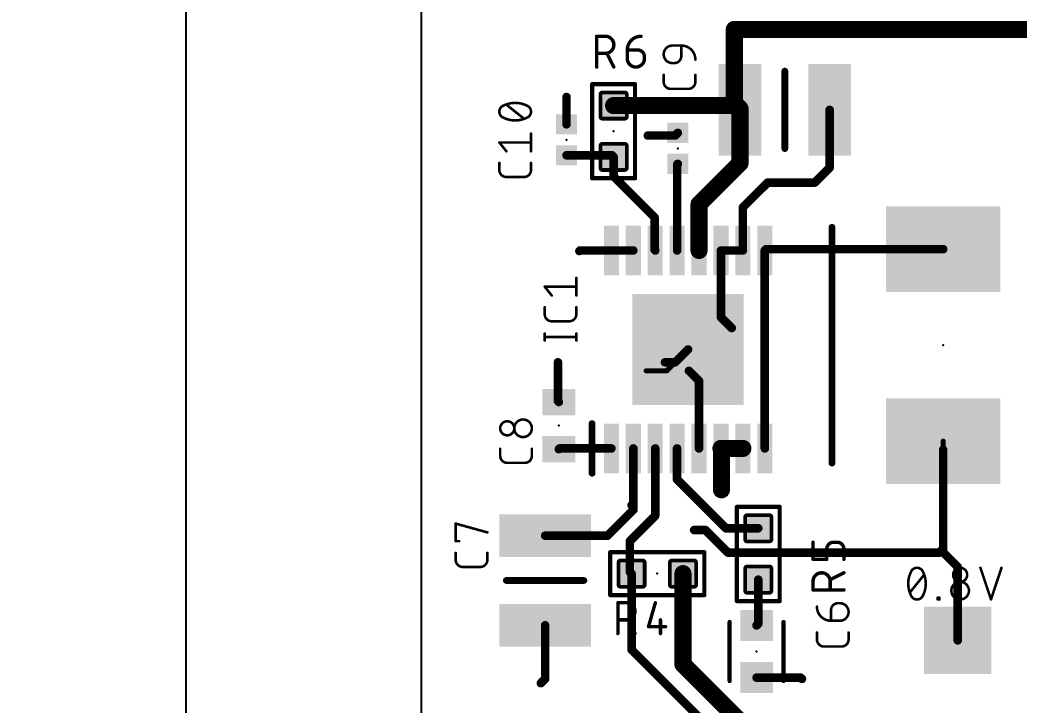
# Model space of a CAD drawing. Extents: x -12 to 108, y -5 to 75.
# Drawn here: x -11.9 to 17.77, y 40.12 to 60.45 of the extents above; entities that cross this region are included whole.
import ezdxf

# ---------------------------------------------------------------- set-up
doc = ezdxf.new("R2010")
doc.units = 0
doc.header["$MEASUREMENT"] = 0
doc.layers.get('0').update_dxf_attribs({"linetype": 'CONTINUOUS'})
doc.layers.get('Defpoints').update_dxf_attribs({"linetype": 'CONTINUOUS'})
for name, color, linetype in [('1', 12, 'CONTINUOUS'), ('20', 31, 'CONTINUOUS'), ('21', 41, 'CONTINUOUS'), ('23', 53, 'CONTINUOUS'), ('25', 253, 'CONTINUOUS')]:
    doc.layers.add(name, color=color, linetype=linetype)
doc.dimstyles.new('Annotative', dxfattribs={"dimtxt": 0.18, "dimasz": 0.18, "dimexe": 0.18, "dimexo": 0.0625, "dimgap": 0.09, "dimtad": 0, "dimtih": 1, "dimtoh": 1, "dimdec": 4, "dimzin": 0, "dimdsep": 46, "dimtxsty": 'Standard', "dimcen": 0.09, "dimadec": 0, "dimazin": 0, "dimtfac": 1, "dimtdec": 4, "dimtofl": 0, "dimtmove": 0, "dimatfit": 3, "dimfxl": 1, "dimtolj": 1, "dimtzin": 0, "dimarcsym": 0})

# ---------------------------------------------------------------- blocks, each defined once
blk = doc.blocks.new('RECT')
blk.add_solid([(-0.5, -0.5), (0.5, -0.5), (-0.5, 0.5), (0.5, 0.5)])
blk = doc.blocks.new('RECT142240X142240R25')
at = {"const_width": 0.1111}
blk.add_lwpolyline([(0.3889, -0.3334), (0.3889, 0.3334, 0.4142), (0.3334, 0.3889), (-0.3334, 0.3889, 0.4142), (-0.3889, 0.3334), (-0.3889, -0.3334, 0.4142), (-0.3334, -0.3889), (0.3334, -0.3889, 0.4142)], format="xyb", close=True, dxfattribs=at)
blk.add_solid([(-0.3588, -0.3588), (0.3588, -0.3588), (-0.3588, 0.3588), (0.3588, 0.3588)])
blk = doc.blocks.new('*D369')
at = {"layer": '21', "color": 0, "linetype": 'Continuous', "lineweight": -2, "transparency": 16777216}
for p, q in [((-0.063, 66.091), (-7.156, 66.091)), ((-6.976, 64.091), (-6.976, 34.136)), ((-6.976, 2), (-6.976, 31.956)), ((-0.063, 0), (-7.156, 0))]:
    blk.add_line(p, q, dxfattribs=at)
at = {"layer": '21', "color": 0, "linetype": 'Continuous', "transparency": 16777216}
for points in [[(-7.31, 64.091), (-6.643, 64.091), (-6.976, 66.091)], [(-7.31, 2), (-6.643, 2), (-6.976, 0)]]:
    blk.add_solid(points, dxfattribs=at)
at = {"layer": 'Defpoints', "color": 0, "linetype": 'Continuous', "transparency": 16777216}
for p in [(0, 66.091), (0, 0), (-6.976, 0)]:
    blk.add_point(p, dxfattribs=at)
at = {"layer": '21', "color": 0, "linetype": 'Continuous', "transparency": 16777216, "insert": (-6.976, 33.045), "char_height": 2, "attachment_point": 5}
blk.add_mtext('\\A1;66.0910', dxfattribs=at)

msp = doc.modelspace()

# ---------------------------------------------------------------- linework, layer by layer
at = {"layer": '1'}
for points, const_width in [([(9.2964, 60.1726), (24.9936, 60.1726)], 0.508), ([(9.2964, 60.1726), (9.2964, 57.9536)], 0.508), ([(4.318, 57.356), (4.318, 58.166)], 0.254), ([(5.715, 57.912), (9.3726, 57.912)], 0.508), ([(9.2964, 57.9536), (9.465, 57.785)], 0.508), ([(9.3726, 57.912), (9.465, 57.8196)], 0.508), ([(9.465, 57.8196), (9.465, 57.785)], 0.508), ([(9.465, 56.201), (9.465, 57.785)], 0.508), ([(12.125, 57.1963), (12.125, 57.785)], 0.254), ([(12.125, 57.785), (12.125, 56.067)], 0.254), ([(7.541, 57.023), (6.731, 57.023)], 0.254), ([(7.62, 57.102), (7.541, 57.023)], 0.254), ([(5.667, 56.436), (4.318, 56.436)], 0.254), ([(5.715, 56.388), (5.667, 56.436)], 0.254), ([(5.715, 55.8074), (5.715, 56.388)], 0.254), ([(8.2498, 54.9858), (9.465, 56.201)], 0.508), ([(7.5998, 56.1618), (7.62, 56.182)], 0.254), ([(7.5998, 53.611), (7.5998, 56.1618)], 0.254), ([(12.125, 56.067), (11.684, 55.626)], 0.254), ([(6.9312, 54.5912), (5.715, 55.8074)], 0.254), ([(10.287, 55.626), (9.5498, 54.8888)], 0.254), ([(11.684, 55.626), (10.287, 55.626)], 0.254), ([(8.2498, 53.611), (8.2498, 54.9858)], 0.508), ([(9.5498, 54.8888), (9.5498, 53.611)], 0.254), ([(6.9312, 53.6296), (6.9312, 54.5912)], 0.254), ([(4.716, 53.611), (4.699, 53.594)], 0.254), ([(5.6498, 53.611), (4.716, 53.611)], 0.254), ([(6.2998, 53.611), (5.6498, 53.611)], 0.254), ([(6.9498, 53.611), (6.9312, 53.6296)], 0.254), ([(8.8998, 53.611), (9.5498, 53.611)], 0.254), ([(8.8998, 53.611), (8.8998, 51.6284)], 0.254), ([(10.1998, 53.611), (10.2388, 53.65)], 0.254), ([(10.1998, 47.735), (10.1998, 53.611)], 0.254), ([(15.494, 53.65), (10.2388, 53.65)], 0.254), ([(8.8998, 51.6284), (9.2202, 51.308)], 0.254), ([(7.9248, 50.673), (7.2898, 50.038)], 0.1524), ([(7.9248, 50.673), (7.5438, 50.292)], 0.254), ([(4.064, 49.1378), (4.064, 50.292)], 0.254), ([(7.5438, 50.292), (7.239, 50.292)], 0.254), ([(8.2498, 49.7384), (7.9502, 50.038)], 0.254), ([(7.2898, 50.038), (6.6802, 50.038)], 0.1524), ([(8.2498, 47.735), (8.2498, 49.7384)], 0.254), ([(4.0894, 49.1124), (4.064, 49.1378)], 0.254), ([(4.112, 47.735), (4.0894, 47.7124)], 0.254), ([(5.6498, 47.735), (4.112, 47.735)], 0.254), ([(6.2998, 47.735), (6.3066, 47.7282)], 0.254), ([(6.2998, 47.735), (6.2998, 46.1016)], 0.254), ([(6.3066, 47.7282), (6.3066, 45.9166)], 0.254), ([(6.9498, 47.735), (6.9498, 45.7356)], 0.254), ([(7.5998, 47.735), (7.593, 47.7282)], 0.254), ([(7.593, 47.7282), (7.593, 46.8193)], 0.254), ([(8.8998, 47.735), (9.5498, 47.735)], 0.508), ([(8.8998, 47.735), (8.9154, 47.735)], 0.508), ([(8.9154, 46.5074), (8.9154, 47.735)], 0.508), ([(15.494, 47.696), (15.494, 44.7548)], 0.254), ([(15.494, 47.95), (15.494, 47.696)], 0.1524), ([(7.593, 46.8193), (9.0479, 45.3644)], 0.254), ([(6.3066, 45.9166), (5.535, 45.145)], 0.254), ([(6.2998, 46.1016), (6.2484, 46.0502)], 0.254), ([(6.9498, 45.7356), (6.1976, 44.9834)], 0.254), ([(8.1026, 45.3136), (8.4383, 45.3136)], 0.254), ([(8.4383, 45.3136), (9.1113, 44.6405)], 0.254), ([(9.0479, 45.3644), (10.0076, 45.3644)], 0.254), ([(5.535, 45.145), (3.683, 45.145)], 0.254), ([(6.1976, 44.9834), (6.1976, 44.069)], 0.254), ([(15.3797, 44.6405), (15.494, 44.7548)], 0.254), ([(15.494, 44.6532), (15.4686, 44.6786)], 0.254), ([(15.4686, 44.6786), (15.9258, 44.2215)], 0.254), ([(15.494, 44.7548), (15.494, 44.6532)], 0.254), ([(9.1113, 44.6405), (15.3797, 44.6405)], 0.254), ([(7.7724, 41.3258), (7.7724, 44.0182)], 0.508), ([(15.9258, 44.2215), (15.9258, 42.037)], 0.254), ([(6.1976, 44.069), (6.2484, 44.0182)], 0.254), ([(6.2484, 44.0182), (6.2484, 41.7576)], 0.254), ([(10.0076, 43.8404), (10.0076, 42.5322)], 0.254), ([(3.683, 42.485), (3.683, 40.894)], 0.254), ([(10.0076, 42.5322), (9.9568, 42.4814)], 0.254), ([(6.2484, 41.7576), (9.779, 38.227)], 0.254), ([(7.7724, 41.3258), (16.0528, 33.0454)], 0.508), ([(3.556, 40.767), (3.683, 40.894)], 0.254), ([(9.9568, 40.9322), (11.2648, 40.9322)], 0.254), ([(11.2648, 40.9322), (11.303, 40.894)], 0.254)]:
    msp.add_lwpolyline(points, dxfattribs=dict(at, const_width=const_width))
for points, const_width in [([(9.2964, 60.2996, 1), (9.2964, 60.0456)], 0.254), ([(9.4234, 60.1726, 1), (9.1694, 60.1726)], 0.254), ([(4.3815, 58.166, 1), (4.2545, 58.166)], 0.127), ([(5.715, 58.039, 1), (5.715, 57.785)], 0.254), ([(9.3862, 58.0434, 1), (9.2066, 57.8638)], 0.254), ([(9.4624, 58.0018, 1), (9.2828, 57.8222)], 0.254), ([(9.3726, 57.785, 1), (9.3726, 58.039)], 0.254), ([(9.1694, 57.9536, 1), (9.4234, 57.9536)], 0.254), ([(9.592, 57.8196, 1), (9.338, 57.8196)], 0.254), ([(9.592, 57.785, 1), (9.338, 57.785)], 0.254), ([(9.338, 57.785, 1), (9.592, 57.785)], 0.254), ([(9.3752, 57.7298, 1), (9.5548, 57.9094)], 0.254), ([(9.3752, 57.6952, 1), (9.5548, 57.8748)], 0.254), ([(12.1885, 57.785, 1), (12.0615, 57.785)], 0.127), ([(12.1885, 57.785, 1), (12.0615, 57.785)], 0.127), ([(4.2545, 57.356, 1), (4.3815, 57.356)], 0.127), ([(6.731, 57.0865, 1), (6.731, 56.9595)], 0.127), ([(7.4961, 57.0679, 1), (7.5859, 56.9781)], 0.127), ([(7.541, 56.9595, 1), (7.541, 57.0865)], 0.127), ([(7.6649, 57.0571, 1), (7.5751, 57.1469)], 0.127), ([(12.0615, 57.1963, 1), (12.1885, 57.1963)], 0.127), ([(4.318, 56.4995, 1), (4.318, 56.3725)], 0.127), ([(5.7119, 56.4809, 1), (5.6221, 56.3911)], 0.127), ([(5.7785, 56.388, 1), (5.6515, 56.388)], 0.127), ([(5.667, 56.3725, 1), (5.667, 56.4995)], 0.127), ([(5.6701, 56.3431, 1), (5.7599, 56.4329)], 0.127), ([(9.5548, 56.1112, 1), (9.3752, 56.2908)], 0.254), ([(7.6633, 56.1618, 1), (7.5363, 56.1618)], 0.127), ([(7.5549, 56.2067, 1), (7.6447, 56.1169)], 0.127), ([(7.6649, 56.1371, 1), (7.5751, 56.2269)], 0.127), ([(9.338, 56.201, 1), (9.592, 56.201)], 0.254), ([(12.0615, 56.067, 1), (12.1885, 56.067)], 0.127), ([(12.1699, 56.0221, 1), (12.0801, 56.1119)], 0.127), ([(5.7599, 55.8523, 1), (5.6701, 55.7625)], 0.127), ([(5.6515, 55.8074, 1), (5.7785, 55.8074)], 0.127), ([(10.287, 55.6895, 1), (10.287, 55.5625)], 0.127), ([(10.3319, 55.5811, 1), (10.2421, 55.6709)], 0.127), ([(11.6391, 55.6709, 1), (11.7289, 55.5811)], 0.127), ([(11.684, 55.5625, 1), (11.684, 55.6895)], 0.127), ([(8.3768, 54.9858, 1), (8.1228, 54.9858)], 0.254), ([(8.16, 55.0756, 1), (8.3396, 54.896)], 0.254), ([(9.6133, 54.8888, 1), (9.4863, 54.8888)], 0.127), ([(9.5049, 54.9337, 1), (9.5947, 54.8439)], 0.127), ([(6.9947, 54.5912, 1), (6.8677, 54.5912)], 0.127), ([(6.8863, 54.5463, 1), (6.9761, 54.6361)], 0.127), ([(4.716, 53.6745, 1), (4.716, 53.5475)], 0.127), ([(4.7609, 53.5661, 1), (4.6711, 53.6559)], 0.127), ([(5.6498, 53.6745, 1), (5.6498, 53.5475)], 0.127), ([(5.6498, 53.5475, 1), (5.6498, 53.6745)], 0.127), ([(6.2998, 53.5475, 1), (6.2998, 53.6745)], 0.127), ([(6.9761, 53.6745, 1), (6.8863, 53.5847)], 0.127), ([(6.9049, 53.5661, 1), (6.9947, 53.6559)], 0.127), ([(8.1228, 53.611, 1), (8.3768, 53.611)], 0.254), ([(8.8998, 53.6745, 1), (8.8998, 53.5475)], 0.127), ([(8.9633, 53.611, 1), (8.8363, 53.611)], 0.127), ([(9.5498, 53.5475, 1), (9.5498, 53.6745)], 0.127), ([(10.2633, 53.611, 1), (10.1363, 53.611)], 0.127), ([(10.1549, 53.6559, 1), (10.2447, 53.5661)], 0.127), ([(10.2388, 53.7135, 1), (10.2388, 53.5865)], 0.127), ([(10.2837, 53.6051, 1), (10.1939, 53.6949)], 0.127), ([(15.494, 53.5865, 1), (15.494, 53.7135)], 0.127), ([(4.6541, 53.6389, 1), (4.7439, 53.5491)], 0.127), ([(6.8677, 53.6296, 1), (6.9947, 53.6296)], 0.127), ([(7.5363, 53.611, 1), (7.6633, 53.611)], 0.127), ([(9.4863, 53.611, 1), (9.6133, 53.611)], 0.127), ([(8.9447, 51.6733, 1), (8.8549, 51.5835)], 0.127), ([(8.8363, 51.6284, 1), (8.9633, 51.6284)], 0.127), ([(9.1753, 51.2631, 1), (9.2651, 51.3529)], 0.127), ([(7.9697, 50.6281, 1), (7.8799, 50.7179)], 0.127), ([(7.9517, 50.6461, 1), (7.8979, 50.6999)], 0.0762), ([(4.1275, 50.292, 1), (4.0005, 50.292)], 0.127), ([(7.239, 50.3555, 1), (7.239, 50.2285)], 0.127), ([(7.4989, 50.3369, 1), (7.5887, 50.2471)], 0.127), ([(7.5438, 50.2285, 1), (7.5438, 50.3555)], 0.127), ([(7.9951, 50.0829, 1), (7.9053, 49.9931)], 0.127), ([(6.6802, 50.0761, 1), (6.6802, 49.9999)], 0.0762), ([(7.2629, 50.0649, 1), (7.3167, 50.0111)], 0.0762), ([(7.2898, 49.9999, 1), (7.2898, 50.0761)], 0.0762), ([(8.3133, 49.7384, 1), (8.1863, 49.7384)], 0.127), ([(8.2049, 49.6935, 1), (8.2947, 49.7833)], 0.127), ([(4.1089, 49.1827, 1), (4.0191, 49.0929)], 0.127), ([(4.0005, 49.1378, 1), (4.1275, 49.1378)], 0.127), ([(4.0445, 49.0675, 1), (4.1343, 49.1573)], 0.127), ([(4.0445, 47.7573, 1), (4.1343, 47.6675)], 0.127), ([(4.112, 47.7985, 1), (4.112, 47.6715)], 0.127), ([(4.1569, 47.6901, 1), (4.0671, 47.7799)], 0.127), ([(5.6498, 47.6715, 1), (5.6498, 47.7985)], 0.127), ([(6.3447, 47.7799, 1), (6.2549, 47.6901)], 0.127), ([(6.3633, 47.735, 1), (6.2363, 47.735)], 0.127), ([(6.3701, 47.7282, 1), (6.2431, 47.7282)], 0.127), ([(6.2617, 47.6833, 1), (6.3515, 47.7731)], 0.127), ([(7.0133, 47.735, 1), (6.8863, 47.735)], 0.127), ([(7.6565, 47.7282, 1), (7.5295, 47.7282)], 0.127), ([(7.5481, 47.7731, 1), (7.6379, 47.6833)], 0.127), ([(7.6447, 47.6901, 1), (7.5549, 47.7799)], 0.127), ([(8.1863, 47.735, 1), (8.3133, 47.735)], 0.127), ([(8.8998, 47.862, 1), (8.8998, 47.608)], 0.254), ([(8.8998, 47.862, 1), (8.8998, 47.608)], 0.254), ([(9.0424, 47.735, 1), (8.7884, 47.735)], 0.254), ([(8.9154, 47.608, 1), (8.9154, 47.862)], 0.254), ([(9.5498, 47.608, 1), (9.5498, 47.862)], 0.254), ([(10.1363, 47.735, 1), (10.2633, 47.735)], 0.127), ([(15.5575, 47.696, 1), (15.4305, 47.696)], 0.127), ([(15.5321, 47.95, 1), (15.4559, 47.95)], 0.0762), ([(15.4559, 47.696, 1), (15.5321, 47.696)], 0.0762), ([(7.6379, 46.8642, 1), (7.5481, 46.7743)], 0.127), ([(7.5295, 46.8193, 1), (7.6565, 46.8193)], 0.127), ([(8.7884, 46.5074, 1), (9.0424, 46.5074)], 0.254), ([(6.2035, 46.0951, 1), (6.2933, 46.0053)], 0.127), ([(6.2363, 46.1016, 1), (6.3633, 46.1016)], 0.127), ([(6.3447, 46.0567, 1), (6.2549, 46.1465)], 0.127), ([(6.3515, 45.8717, 1), (6.2617, 45.9615)], 0.127), ([(6.2431, 45.9166, 1), (6.3701, 45.9166)], 0.127), ([(6.8863, 45.7356, 1), (7.0133, 45.7356)], 0.127), ([(6.9947, 45.6907, 1), (6.9049, 45.7805)], 0.127), ([(8.1026, 45.3771, 1), (8.1026, 45.2501)], 0.127), ([(8.4832, 45.3585, 1), (8.3933, 45.2687)], 0.127), ([(8.4383, 45.2501, 1), (8.4383, 45.3771)], 0.127), ([(9.0479, 45.4279, 1), (9.0479, 45.3009)], 0.127), ([(9.0029, 45.3195, 1), (9.0928, 45.4093)], 0.127), ([(10.0076, 45.3009, 1), (10.0076, 45.4279)], 0.127), ([(3.683, 45.2085, 1), (3.683, 45.0815)], 0.127), ([(5.4901, 45.1899, 1), (5.5799, 45.1001)], 0.127), ([(5.535, 45.0815, 1), (5.535, 45.2085)], 0.127), ([(6.2611, 44.9834, 1), (6.1341, 44.9834)], 0.127), ([(6.1527, 45.0283, 1), (6.2425, 44.9385)], 0.127), ([(15.5135, 44.7235, 1), (15.4237, 44.6337)], 0.127), ([(15.5135, 44.7235, 1), (15.4237, 44.6337)], 0.127), ([(15.5575, 44.7548, 1), (15.4305, 44.7548)], 0.127), ([(15.4305, 44.7548, 1), (15.5575, 44.7548)], 0.127), ([(15.5389, 44.7099, 1), (15.4491, 44.7997)], 0.127), ([(9.1113, 44.704, 1), (9.1113, 44.577)], 0.127), ([(9.0664, 44.5956, 1), (9.1563, 44.6854)], 0.127), ([(15.3348, 44.6854, 1), (15.4246, 44.5956)], 0.127), ([(15.3797, 44.577, 1), (15.3797, 44.704)], 0.127), ([(15.4305, 44.6532, 1), (15.5575, 44.6532)], 0.127), ([(15.4491, 44.6083, 1), (15.5389, 44.6981)], 0.127), ([(7.8994, 44.0182, 1), (7.6454, 44.0182)], 0.254), ([(15.9893, 44.2215, 1), (15.8623, 44.2215)], 0.127), ([(15.8809, 44.1766, 1), (15.9707, 44.2664)], 0.127), ([(6.2425, 44.1139, 1), (6.1527, 44.0241)], 0.127), ([(6.1341, 44.069, 1), (6.2611, 44.069)], 0.127), ([(6.3119, 44.0182, 1), (6.1849, 44.0182)], 0.127), ([(6.2035, 43.9733, 1), (6.2933, 44.0631)], 0.127), ([(10.0711, 43.8404, 1), (9.9441, 43.8404)], 0.127), ([(3.7465, 42.485, 1), (3.6195, 42.485)], 0.127), ([(9.9119, 42.5263, 1), (10.0017, 42.4365)], 0.127), ([(9.9441, 42.5322, 1), (10.0711, 42.5322)], 0.127), ([(10.0525, 42.4873, 1), (9.9627, 42.5771)], 0.127), ([(6.2933, 41.8025, 1), (6.2035, 41.7127)], 0.127), ([(15.8623, 42.037, 1), (15.9893, 42.037)], 0.127), ([(6.1849, 41.7576, 1), (6.3119, 41.7576)], 0.127), ([(7.8622, 41.4156, 1), (7.6826, 41.236)], 0.254), ([(7.6454, 41.3258, 1), (7.8994, 41.3258)], 0.254), ([(3.6195, 40.894, 1), (3.7465, 40.894)], 0.127), ([(3.7279, 40.8491, 1), (3.6381, 40.9389)], 0.127), ([(9.9568, 40.9957, 1), (9.9568, 40.8687)], 0.127), ([(11.3097, 40.9771, 1), (11.2199, 40.8873)], 0.127), ([(11.2581, 40.8491, 1), (11.3479, 40.9389)], 0.127), ([(11.2648, 40.8687, 1), (11.2648, 40.9957)], 0.127), ([(3.5111, 40.8119, 1), (3.6009, 40.7221)], 0.127)]:
    msp.add_lwpolyline(points, format="xyb", dxfattribs=dict(at, const_width=const_width))
at = {"layer": '20'}
msp.add_line((0, 66.091), (0, 0), dxfattribs=at)
at = {"layer": '21'}
for points, const_width in [([(10.795, 58.935), (10.795, 56.635)], 0.2), ([(5.08, 55.753), (5.08, 58.547)], 0.127), ([(5.08, 58.547), (6.35, 58.547)], 0.127), ([(6.35, 58.547), (6.35, 55.753)], 0.127), ([(6.35, 55.753), (5.08, 55.753)], 0.127), ([(12.194, 54.3), (12.194, 47.3)], 0.2), ([(5.0748, 46.998), (5.0748, 48.473)], 0.2), ([(9.3726, 43.2054), (9.3726, 45.9994)], 0.127), ([(9.3726, 45.9994), (10.6426, 45.9994)], 0.127), ([(10.6426, 45.9994), (10.6426, 43.2054)], 0.127), ([(5.6134, 43.3832), (5.6134, 44.6532)], 0.127), ([(5.6134, 44.6532), (8.4074, 44.6532)], 0.127), ([(8.4074, 44.6532), (8.4074, 43.3832)], 0.127), ([(4.833, 43.815), (2.533, 43.815)], 0.2), ([(8.4074, 43.3832), (5.6134, 43.3832)], 0.127), ([(10.6426, 43.2054), (9.3726, 43.2054)], 0.127), ([(9.1577, 40.8318), (9.1577, 42.5818)], 0.127), ([(10.7559, 40.8318), (10.7559, 42.5818)], 0.127)]:
    msp.add_lwpolyline(points, dxfattribs=dict(at, const_width=const_width))
for points, const_width in [([(10.845, 58.935, 1), (10.745, 58.935)], 0.1), ([(5.08, 58.5788, 1), (5.08, 58.5153)], 0.0635), ([(5.1117, 58.547, 1), (5.0483, 58.547)], 0.0635), ([(6.3818, 58.547, 1), (6.3183, 58.547)], 0.0635), ([(6.35, 58.5153, 1), (6.35, 58.5788)], 0.0635), ([(10.745, 56.635, 1), (10.845, 56.635)], 0.1), ([(5.08, 55.7848, 1), (5.08, 55.7212)], 0.0635), ([(5.0483, 55.753, 1), (5.1117, 55.753)], 0.0635), ([(6.3183, 55.753, 1), (6.3818, 55.753)], 0.0635), ([(6.35, 55.7212, 1), (6.35, 55.7848)], 0.0635), ([(12.244, 54.3, 1), (12.144, 54.3)], 0.1), ([(5.1248, 48.473, 1), (5.0248, 48.473)], 0.1), ([(12.144, 47.3, 1), (12.244, 47.3)], 0.1), ([(5.0248, 46.998, 1), (5.1248, 46.998)], 0.1), ([(9.4044, 45.9994, 1), (9.3408, 45.9994)], 0.0635), ([(9.3726, 46.0312, 1), (9.3726, 45.9676)], 0.0635), ([(10.6744, 45.9994, 1), (10.6108, 45.9994)], 0.0635), ([(10.6426, 45.9676, 1), (10.6426, 46.0312)], 0.0635), ([(5.6134, 44.685, 1), (5.6134, 44.6215)], 0.0635), ([(5.6452, 44.6532, 1), (5.5817, 44.6532)], 0.0635), ([(8.4392, 44.6532, 1), (8.3757, 44.6532)], 0.0635), ([(8.4074, 44.6215, 1), (8.4074, 44.685)], 0.0635), ([(2.533, 43.865, 1), (2.533, 43.765)], 0.1), ([(4.833, 43.765, 1), (4.833, 43.865)], 0.1), ([(5.6134, 43.415, 1), (5.6134, 43.3514)], 0.0635), ([(5.5817, 43.3832, 1), (5.6452, 43.3832)], 0.0635), ([(8.3757, 43.3832, 1), (8.4392, 43.3832)], 0.0635), ([(8.4074, 43.3514, 1), (8.4074, 43.415)], 0.0635), ([(9.3408, 43.2054, 1), (9.4044, 43.2054)], 0.0635), ([(9.3726, 43.2372, 1), (9.3726, 43.1737)], 0.0635), ([(10.6108, 43.2054, 1), (10.6744, 43.2054)], 0.0635), ([(10.6426, 43.1737, 1), (10.6426, 43.2372)], 0.0635), ([(9.1895, 42.5818, 1), (9.1259, 42.5818)], 0.0635), ([(10.7877, 42.5818, 1), (10.7241, 42.5818)], 0.0635), ([(9.1259, 40.8318, 1), (9.1895, 40.8318)], 0.0635), ([(10.7241, 40.8318, 1), (10.7877, 40.8318)], 0.0635)]:
    msp.add_lwpolyline(points, format="xyb", dxfattribs=dict(at, const_width=const_width))
at = {"layer": '23'}
for p in [(10.795, 57.785), (5.715, 57.15), (4.318, 56.896), (7.62, 56.642), (15.494, 50.8), (7.9248, 50.673), (4.0894, 48.4124), (10.0076, 44.6024), (7.0104, 44.0182), (3.683, 43.815), (15.9258, 42.037), (9.9568, 41.7068)]:
    msp.add_point(p, dxfattribs=at)
at = {"layer": '25'}
for points, const_width in [([(5.2136, 59.055), (5.2136, 59.9694)], 0.1016), ([(5.2136, 59.9694), (5.4676, 59.9694)], 0.1016), ([(7.462, 59.694), (7.723, 59.694)], 0.0762), ([(7.723, 59.694), (7.723, 59.3807)], 0.0762), ([(5.4676, 59.4614), (5.2136, 59.4614)], 0.1016), ([(5.7216, 59.055), (5.5184, 59.4614)], 0.1016), ([(6.1214, 59.563), (6.4262, 59.563)], 0.1016), ([(6.1214, 59.309), (6.1214, 59.563)], 0.1016), ([(6.6294, 59.3598), (6.6294, 59.309)], 0.1016), ([(7.5142, 59.1719), (7.462, 59.1719)], 0.0762), ([(7.2009, 58.6161), (7.2009, 58.825)], 0.0762), ([(8.1407, 58.825), (8.1407, 58.6161)], 0.0762), ([(7.9319, 58.4073), (7.4097, 58.4073)], 0.0762), ([(3.0551, 57.5223), (2.5329, 57.94)], 0.0762), ([(3.2639, 56.5557), (3.2639, 57.0778)], 0.0762), ([(2.5329, 56.5557), (2.3241, 56.8167)], 0.0762), ([(2.3241, 56.8167), (3.2639, 56.8167)], 0.0762), ([(2.3241, 55.9999), (2.3241, 56.2088)], 0.0762), ([(3.2639, 56.2088), (3.2639, 55.9999)], 0.0762), ([(3.0551, 55.7911), (2.5329, 55.7911)], 0.0762), ([(4.6101, 52.2742), (4.6101, 52.7963)], 0.0762), ([(3.8791, 52.2742), (3.6703, 52.5352)], 0.0762), ([(3.6703, 52.5352), (4.6101, 52.5352)], 0.0762), ([(3.6703, 51.7185), (3.6703, 51.9273)], 0.0762), ([(4.6101, 51.9273), (4.6101, 51.7185)], 0.0762), ([(4.4013, 51.5096), (3.8791, 51.5096)], 0.0762), ([(3.6703, 50.9373), (3.6703, 51.1462)], 0.0762), ([(3.6703, 51.0417), (4.6101, 51.0417)], 0.0762), ([(4.6101, 50.9373), (4.6101, 51.1462)], 0.0762), ([(2.3495, 47.5163), (2.3495, 47.7252)], 0.0762), ([(3.2893, 47.7252), (3.2893, 47.5163)], 0.0762), ([(3.0805, 47.3075), (2.5583, 47.3075)], 0.0762), ([(1.0287, 44.982), (1.0287, 45.5041)], 0.0762), ([(1.0287, 45.5041), (1.9685, 45.243)], 0.0762), ([(1.1331, 44.982), (1.0287, 44.982)], 0.0762), ([(11.6332, 44.4434), (11.6332, 44.9514)], 0.1016), ([(12.3444, 44.9514), (12.2428, 44.9514)], 0.1016), ([(1.0287, 44.4263), (1.0287, 44.6351)], 0.0762), ([(1.9685, 44.6351), (1.9685, 44.4263)], 0.0762), ([(12.0396, 44.7482), (12.0396, 44.4434)], 0.1016), ([(12.5476, 44.4434), (12.5476, 44.7482)], 0.1016), ([(1.7597, 44.2174), (1.2375, 44.2174)], 0.0762), ([(12.0396, 44.4434), (11.6332, 44.4434)], 0.1016), ([(16.5982, 44.1919), (16.9115, 43.2521)], 0.0762), ([(16.9115, 43.2521), (17.2248, 44.1919)], 0.0762), ([(12.5476, 44.0436), (12.1412, 43.8404)], 0.1016), ([(14.5081, 43.4609), (14.9258, 43.9831)], 0.0762), ([(11.6332, 43.5356), (11.6332, 43.7896)], 0.1016), ([(12.1412, 43.7896), (12.1412, 43.5356)], 0.1016), ([(12.5476, 43.5356), (11.6332, 43.5356)], 0.1016), ([(15.3309, 43.2521), (15.3309, 43.3043)], 0.0762), ([(15.3309, 43.3043), (15.3831, 43.3043)], 0.0762), ([(15.3831, 43.3043), (15.3831, 43.2521)], 0.0762), ([(5.842, 42.2402), (5.842, 43.1546)], 0.1016), ([(5.842, 43.1546), (6.096, 43.1546)], 0.1016), ([(6.953, 43.1546), (6.7498, 42.4434)], 0.1016), ([(12.374, 43.1419), (12.4262, 43.1419)], 0.0762), ([(15.3831, 43.2521), (15.3309, 43.2521)], 0.0762), ([(12.1652, 42.6198), (12.1652, 42.9331)], 0.0762), ([(6.096, 42.6466), (5.842, 42.6466)], 0.1016), ([(6.35, 42.2402), (6.1468, 42.6466)], 0.1016), ([(6.7498, 42.4434), (7.2578, 42.4434)], 0.1016), ([(7.1054, 42.6466), (7.1054, 42.2402)], 0.1016), ([(12.4262, 42.6198), (12.1652, 42.6198)], 0.0762), ([(11.7475, 42.0641), (11.7475, 42.2729)], 0.0762), ([(12.6873, 42.2729), (12.6873, 42.0641)], 0.0762), ([(12.4785, 41.8552), (11.9563, 41.8552)], 0.0762)]:
    msp.add_lwpolyline(points, dxfattribs=dict(at, const_width=const_width))
for points, const_width in [([(5.239, 59.9694, 1), (5.1882, 59.9694)], 0.0508), ([(5.2136, 59.9948, 1), (5.2136, 59.944)], 0.0508), ([(5.4676, 59.4614, 1), (5.4676, 59.9694)], 0.1016), ([(5.4676, 59.9948, 1), (5.4676, 59.944)], 0.0508), ([(5.4676, 59.944, 1), (5.4676, 59.9948)], 0.0508), ([(6.5278, 59.9694, 0.4142), (6.1214, 59.563)], 0.1016), ([(6.5278, 59.944, 1), (6.5278, 59.9948)], 0.0508), ([(7.462, 59.694, 1), (7.462, 59.1719)], 0.0762), ([(7.462, 59.713, 1), (7.462, 59.6749)], 0.0381), ([(7.462, 59.6749, 1), (7.462, 59.713)], 0.0381), ([(8.1407, 59.2763, 0.4142), (7.723, 59.694)], 0.0762), ([(7.723, 59.713, 1), (7.723, 59.6749)], 0.0381), ([(7.7421, 59.694, 1), (7.704, 59.694)], 0.0381), ([(7.723, 59.6749, 1), (7.723, 59.713)], 0.0381), ([(5.2136, 59.4868, 1), (5.2136, 59.436)], 0.0508), ([(5.4676, 59.4868, 1), (5.4676, 59.436)], 0.0508), ([(5.4676, 59.436, 1), (5.4676, 59.4868)], 0.0508), ([(5.5411, 59.4728, 1), (5.4957, 59.45)], 0.0508), ([(6.1214, 59.5884, 1), (6.1214, 59.5376)], 0.0508), ([(6.1468, 59.563, 1), (6.096, 59.563)], 0.0508), ([(6.096, 59.563, 1), (6.1468, 59.563)], 0.0508), ([(6.1214, 59.309, 1), (6.6294, 59.309)], 0.1016), ([(6.1468, 59.309, 1), (6.096, 59.309)], 0.0508), ([(6.6294, 59.3598, 0.4142), (6.4262, 59.563)], 0.1016), ([(6.4262, 59.5884, 1), (6.4262, 59.5376)], 0.0508), ([(6.4262, 59.5376, 1), (6.4262, 59.5884)], 0.0508), ([(6.6548, 59.3598, 1), (6.604, 59.3598)], 0.0508), ([(6.604, 59.3598, 1), (6.6548, 59.3598)], 0.0508), ([(6.6548, 59.309, 1), (6.604, 59.309)], 0.0508), ([(7.5142, 59.1719, 0.4142), (7.723, 59.3807)], 0.0762), ([(7.7421, 59.3807, 1), (7.704, 59.3807)], 0.0381), ([(7.704, 59.3807, 1), (7.7421, 59.3807)], 0.0381), ([(5.1882, 59.055, 1), (5.239, 59.055)], 0.0508), ([(5.6989, 59.0436, 1), (5.7443, 59.0664)], 0.0508), ([(6.096, 59.309, 1), (6.1468, 59.309)], 0.0508), ([(6.604, 59.309, 1), (6.6548, 59.309)], 0.0508), ([(7.462, 59.1909, 1), (7.462, 59.1528)], 0.0381), ([(7.462, 59.1528, 1), (7.462, 59.1909)], 0.0381), ([(7.5142, 59.1909, 1), (7.5142, 59.1528)], 0.0381), ([(7.5142, 59.1528, 1), (7.5142, 59.1909)], 0.0381), ([(8.1217, 59.2763, 1), (8.1598, 59.2763)], 0.0381), ([(7.22, 58.825, 1), (7.1819, 58.825)], 0.0381), ([(8.1598, 58.825, 1), (8.1217, 58.825)], 0.0381), ([(7.2199, 58.6161, 1), (7.1818, 58.6161)], 0.0381), ([(7.2009, 58.6161, 0.4142), (7.4097, 58.4073)], 0.0762), ([(7.1819, 58.6161, 1), (7.22, 58.6161)], 0.0381), ([(7.9319, 58.4073, 0.4142), (8.1407, 58.6161)], 0.0762), ([(8.1598, 58.6161, 1), (8.1217, 58.6161)], 0.0381), ([(8.1217, 58.6161, 1), (8.1598, 58.6161)], 0.0381), ([(7.4097, 58.4263, 1), (7.4097, 58.3882)], 0.0381), ([(7.4097, 58.3882, 1), (7.4097, 58.4263)], 0.0381), ([(7.9319, 58.4263, 1), (7.9319, 58.3882)], 0.0381), ([(7.9319, 58.3882, 1), (7.9319, 58.4263)], 0.0381), ([(2.4546, 57.9139, 0.3205), (2.3241, 57.7311)], 0.0762), ([(2.794, 57.9922, 0.1139), (2.4546, 57.9139)], 0.0762), ([(2.4463, 57.931, 1), (2.463, 57.8967)], 0.0381), ([(2.4608, 57.8958, 1), (2.4485, 57.9319)], 0.0381), ([(2.5448, 57.9548, 1), (2.521, 57.9251)], 0.0381), ([(3.1334, 57.9139, 0.1139), (2.794, 57.9922)], 0.0762), ([(2.794, 58.0112, 1), (2.794, 57.9731)], 0.0381), ([(2.794, 57.9731, 1), (2.794, 58.0112)], 0.0381), ([(3.1396, 57.9319, 1), (3.1272, 57.8958)], 0.0381), ([(3.2639, 57.7311, 0.3205), (3.1334, 57.9139)], 0.0762), ([(3.125, 57.8967, 1), (3.1417, 57.931)], 0.0381), ([(2.3241, 57.7311, 0.3205), (2.4546, 57.5484)], 0.0762), ([(2.3431, 57.7311, 1), (2.3051, 57.7311)], 0.0381), ([(2.3051, 57.7311, 1), (2.3431, 57.7311)], 0.0381), ([(2.4546, 57.5484, 0.1139), (2.794, 57.4701)], 0.0762), ([(2.463, 57.5655, 1), (2.4463, 57.5313)], 0.0381), ([(2.4484, 57.5304, 1), (2.4608, 57.5664)], 0.0381), ([(2.794, 57.4701, 0.1139), (3.1334, 57.5484)], 0.0762), ([(3.1334, 57.5484, 0.3205), (3.2639, 57.7311)], 0.0762), ([(3.1272, 57.5664, 1), (3.1396, 57.5304)], 0.0381), ([(3.1417, 57.5313, 1), (3.125, 57.5655)], 0.0381), ([(3.2829, 57.7311, 1), (3.2449, 57.7311)], 0.0381), ([(3.2449, 57.7311, 1), (3.2829, 57.7311)], 0.0381), ([(2.794, 57.4891, 1), (2.794, 57.451)], 0.0381), ([(2.794, 57.451, 1), (2.794, 57.4891)], 0.0381), ([(3.0432, 57.5074, 1), (3.067, 57.5372)], 0.0381), ([(3.283, 57.0778, 1), (3.2449, 57.0778)], 0.0381), ([(2.339, 56.8286, 1), (2.3092, 56.8048)], 0.0381), ([(2.3241, 56.8358, 1), (2.3241, 56.7977)], 0.0381), ([(3.2639, 56.7977, 1), (3.2639, 56.8358)], 0.0381), ([(2.5181, 56.5438, 1), (2.5478, 56.5676)], 0.0381), ([(3.2449, 56.5557, 1), (3.283, 56.5557)], 0.0381), ([(2.3432, 56.2088, 1), (2.3051, 56.2088)], 0.0381), ([(3.283, 56.2088, 1), (3.2449, 56.2088)], 0.0381), ([(2.3431, 55.9999, 1), (2.305, 55.9999)], 0.0381), ([(2.3241, 55.9999, 0.4142), (2.5329, 55.7911)], 0.0762), ([(2.3051, 55.9999, 1), (2.3432, 55.9999)], 0.0381), ([(2.5329, 55.8102, 1), (2.5329, 55.7721)], 0.0381), ([(2.5329, 55.7721, 1), (2.5329, 55.8102)], 0.0381), ([(3.0551, 55.7911, 0.4142), (3.2639, 55.9999)], 0.0762), ([(3.0551, 55.8102, 1), (3.0551, 55.7721)], 0.0381), ([(3.0551, 55.7721, 1), (3.0551, 55.8102)], 0.0381), ([(3.283, 55.9999, 1), (3.2449, 55.9999)], 0.0381), ([(3.2449, 55.9999, 1), (3.283, 55.9999)], 0.0381), ([(4.6292, 52.7963, 1), (4.5911, 52.7963)], 0.0381), ([(3.6852, 52.5471, 1), (3.6554, 52.5233)], 0.0381), ([(3.6703, 52.5543, 1), (3.6703, 52.5162)], 0.0381), ([(4.6101, 52.5162, 1), (4.6101, 52.5543)], 0.0381), ([(3.8643, 52.2623, 1), (3.894, 52.2861)], 0.0381), ([(4.5911, 52.2742, 1), (4.6292, 52.2742)], 0.0381), ([(3.6894, 51.9273, 1), (3.6513, 51.9273)], 0.0381), ([(4.6292, 51.9273, 1), (4.5911, 51.9273)], 0.0381), ([(3.6893, 51.7185, 1), (3.6512, 51.7185)], 0.0381), ([(3.6703, 51.7185, 0.4142), (3.8791, 51.5096)], 0.0762), ([(3.6513, 51.7185, 1), (3.6894, 51.7185)], 0.0381), ([(4.4013, 51.5096, 0.4142), (4.6101, 51.7185)], 0.0762), ([(4.6292, 51.7185, 1), (4.5911, 51.7185)], 0.0381), ([(4.5911, 51.7185, 1), (4.6292, 51.7185)], 0.0381), ([(3.8791, 51.5287, 1), (3.8791, 51.4906)], 0.0381), ([(3.8791, 51.4906, 1), (3.8791, 51.5287)], 0.0381), ([(4.4013, 51.5287, 1), (4.4013, 51.4906)], 0.0381), ([(4.4013, 51.4906, 1), (4.4013, 51.5287)], 0.0381), ([(3.6703, 51.0608, 1), (3.6703, 51.0227)], 0.0381), ([(3.6894, 51.1462, 1), (3.6513, 51.1462)], 0.0381), ([(4.6292, 51.1462, 1), (4.5911, 51.1462)], 0.0381), ([(4.6101, 51.0227, 1), (4.6101, 51.0608)], 0.0381), ([(3.6513, 50.9373, 1), (3.6894, 50.9373)], 0.0381), ([(4.5911, 50.9373, 1), (4.6292, 50.9373)], 0.0381), ([(2.5583, 48.542, 1), (2.5583, 48.1243)], 0.0762), ([(2.5583, 48.1243, 1), (2.5583, 48.542)], 0.0762), ([(2.5583, 48.561, 1), (2.5583, 48.5229)], 0.0381), ([(2.5583, 48.5229, 1), (2.5583, 48.561)], 0.0381), ([(3.0282, 48.5942, 1), (3.0282, 48.0721)], 0.0762), ([(3.0282, 48.0721, 1), (3.0282, 48.5942)], 0.0762), ([(3.0282, 48.6132, 1), (3.0282, 48.5751)], 0.0381), ([(3.0282, 48.5751, 1), (3.0282, 48.6132)], 0.0381), ([(2.5583, 48.1433, 1), (2.5583, 48.1052)], 0.0381), ([(2.5583, 48.1052, 1), (2.5583, 48.1433)], 0.0381), ([(3.0282, 48.0911, 1), (3.0282, 48.053)], 0.0381), ([(3.0282, 48.053, 1), (3.0282, 48.0911)], 0.0381), ([(2.3685, 47.7252, 1), (2.3304, 47.7252)], 0.0381), ([(2.3685, 47.5163, 1), (2.3304, 47.5163)], 0.0381), ([(2.3304, 47.5163, 1), (2.3685, 47.5163)], 0.0381), ([(2.3495, 47.5163, 0.4142), (2.5583, 47.3075)], 0.0762), ([(3.0805, 47.3075, 0.4142), (3.2893, 47.5163)], 0.0762), ([(3.3084, 47.7252, 1), (3.2703, 47.7252)], 0.0381), ([(3.3084, 47.5163, 1), (3.2703, 47.5163)], 0.0381), ([(3.2703, 47.5163, 1), (3.3084, 47.5163)], 0.0381), ([(2.5583, 47.3266, 1), (2.5583, 47.2885)], 0.0381), ([(2.5583, 47.2885, 1), (2.5583, 47.3266)], 0.0381), ([(3.0805, 47.3266, 1), (3.0805, 47.2885)], 0.0381), ([(3.0805, 47.2885, 1), (3.0805, 47.3266)], 0.0381), ([(1.0477, 45.5041, 1), (1.0096, 45.5041)], 0.0381), ([(1.0338, 45.5225, 1), (1.0236, 45.4857)], 0.0381), ([(1.9634, 45.2247, 1), (1.9736, 45.2614)], 0.0381), ([(1.0096, 44.982, 1), (1.0477, 44.982)], 0.0381), ([(1.0287, 45.001, 1), (1.0287, 44.9629)], 0.0381), ([(1.1331, 44.9629, 1), (1.1331, 45.001)], 0.0381), ([(11.6586, 44.9514, 1), (11.6078, 44.9514)], 0.0508), ([(12.2428, 44.9514, 0.4142), (12.0396, 44.7482)], 0.1016), ([(12.2428, 44.9768, 1), (12.2428, 44.926)], 0.0508), ([(12.2428, 44.926, 1), (12.2428, 44.9768)], 0.0508), ([(12.5476, 44.7482, 0.4142), (12.3444, 44.9514)], 0.1016), ([(12.3444, 44.9768, 1), (12.3444, 44.926)], 0.0508), ([(12.3444, 44.926, 1), (12.3444, 44.9768)], 0.0508), ([(1.0477, 44.6351, 1), (1.0096, 44.6351)], 0.0381), ([(1.9876, 44.6351, 1), (1.9495, 44.6351)], 0.0381), ([(12.065, 44.7482, 1), (12.0142, 44.7482)], 0.0508), ([(12.0142, 44.7482, 1), (12.065, 44.7482)], 0.0508), ([(12.573, 44.7482, 1), (12.5222, 44.7482)], 0.0508), ([(12.5222, 44.7482, 1), (12.573, 44.7482)], 0.0508), ([(1.0477, 44.4263, 1), (1.0096, 44.4263)], 0.0381), ([(1.0096, 44.4263, 1), (1.0477, 44.4263)], 0.0381), ([(1.0287, 44.4263, 0.4142), (1.2375, 44.2174)], 0.0762), ([(1.2375, 44.2365, 1), (1.2375, 44.1984)], 0.0381), ([(1.2375, 44.1984, 1), (1.2375, 44.2365)], 0.0381), ([(1.7597, 44.2174, 0.4142), (1.9685, 44.4263)], 0.0762), ([(1.7597, 44.2365, 1), (1.7597, 44.1984)], 0.0381), ([(1.7597, 44.1984, 1), (1.7597, 44.2365)], 0.0381), ([(1.9876, 44.4263, 1), (1.9495, 44.4263)], 0.0381), ([(1.9495, 44.4263, 1), (1.9876, 44.4263)], 0.0381), ([(11.6332, 44.4688, 1), (11.6332, 44.418)], 0.0508), ([(11.6078, 44.4434, 1), (11.6586, 44.4434)], 0.0508), ([(12.0142, 44.4434, 1), (12.065, 44.4434)], 0.0508), ([(12.0396, 44.418, 1), (12.0396, 44.4688)], 0.0508), ([(12.5222, 44.4434, 1), (12.573, 44.4434)], 0.0508), ([(14.717, 44.1919, 0.3205), (14.5342, 44.0614)], 0.0762), ([(14.8997, 44.0614, 0.3205), (14.717, 44.1919)], 0.0762), ([(14.717, 44.2109, 1), (14.717, 44.1729)], 0.0381), ([(14.717, 44.1729, 1), (14.717, 44.2109)], 0.0381), ([(16.206, 43.9831, 1), (15.7883, 43.9831)], 0.0762), ([(16.6163, 44.1979, 1), (16.5802, 44.1859)], 0.0381), ([(17.2428, 44.1859, 1), (17.2067, 44.1979)], 0.0381), ([(12.1412, 43.7896, 1), (11.6332, 43.7896)], 0.1016), ([(12.559, 44.0209, 1), (12.5362, 44.0663)], 0.0508), ([(14.5342, 44.0614, 0.1139), (14.4559, 43.722)], 0.0762), ([(14.5162, 44.0676, 1), (14.5522, 44.0552)], 0.0381), ([(14.5513, 44.053, 1), (14.5171, 44.0697)], 0.0381), ([(14.978, 43.722, 0.1139), (14.8997, 44.0614)], 0.0762), ([(14.9168, 44.0697, 1), (14.8826, 44.053)], 0.0381), ([(14.8817, 44.0552, 1), (14.9177, 44.0676)], 0.0381), ([(14.9407, 43.9712, 1), (14.9109, 43.995)], 0.0381), ([(15.8073, 43.9831, 1), (15.7692, 43.9831)], 0.0381), ([(15.7692, 43.9831, 1), (15.8073, 43.9831)], 0.0381), ([(15.7883, 43.9831, 1), (16.206, 43.9831)], 0.0762), ([(16.225, 43.9831, 1), (16.1869, 43.9831)], 0.0381), ([(16.1869, 43.9831, 1), (16.225, 43.9831)], 0.0381), ([(11.6586, 43.7896, 1), (11.6078, 43.7896)], 0.0508), ([(11.6078, 43.7896, 1), (11.6586, 43.7896)], 0.0508), ([(12.1298, 43.8631, 1), (12.1526, 43.8177)], 0.0508), ([(12.1666, 43.7896, 1), (12.1158, 43.7896)], 0.0508), ([(12.1158, 43.7896, 1), (12.1666, 43.7896)], 0.0508), ([(14.4559, 43.722, 0.1139), (14.5342, 43.3826)], 0.0762), ([(14.4749, 43.722, 1), (14.4369, 43.722)], 0.0381), ([(14.4369, 43.722, 1), (14.4749, 43.722)], 0.0381), ([(14.8997, 43.3826, 0.1139), (14.978, 43.722)], 0.0762), ([(14.9971, 43.722, 1), (14.959, 43.722)], 0.0381), ([(14.959, 43.722, 1), (14.9971, 43.722)], 0.0381), ([(16.2582, 43.5132, 1), (15.7361, 43.5132)], 0.0762), ([(11.6332, 43.561, 1), (11.6332, 43.5102)], 0.0508), ([(11.6078, 43.5356, 1), (11.6586, 43.5356)], 0.0508), ([(12.1158, 43.5356, 1), (12.1666, 43.5356)], 0.0508), ([(12.5476, 43.5102, 1), (12.5476, 43.561)], 0.0508), ([(14.4932, 43.4728, 1), (14.523, 43.449)], 0.0381), ([(14.5342, 43.3826, 0.3205), (14.717, 43.2521)], 0.0762), ([(14.5522, 43.3888, 1), (14.5162, 43.3764)], 0.0381), ([(14.5171, 43.3743, 1), (14.5513, 43.391)], 0.0381), ([(14.717, 43.2521, 0.3205), (14.8997, 43.3826)], 0.0762), ([(14.8826, 43.391, 1), (14.9168, 43.3743)], 0.0381), ([(14.9177, 43.3764, 1), (14.8817, 43.3888)], 0.0381), ([(15.3309, 43.3234, 1), (15.3309, 43.2853)], 0.0381), ([(15.35, 43.3043, 1), (15.3119, 43.3043)], 0.0381), ([(15.4022, 43.3043, 1), (15.3641, 43.3043)], 0.0381), ([(15.3831, 43.2853, 1), (15.3831, 43.3234)], 0.0381), ([(15.7551, 43.5132, 1), (15.717, 43.5132)], 0.0381), ([(15.717, 43.5132, 1), (15.7551, 43.5132)], 0.0381), ([(15.7361, 43.5132, 1), (16.2582, 43.5132)], 0.0762), ([(16.2772, 43.5132, 1), (16.2391, 43.5132)], 0.0381), ([(16.2391, 43.5132, 1), (16.2772, 43.5132)], 0.0381), ([(5.8674, 43.1546, 1), (5.8166, 43.1546)], 0.0508), ([(5.842, 43.18, 1), (5.842, 43.1292)], 0.0508), ([(6.096, 42.6466, 1), (6.096, 43.1546)], 0.1016), ([(6.096, 43.18, 1), (6.096, 43.1292)], 0.0508), ([(6.096, 43.1292, 1), (6.096, 43.18)], 0.0508), ([(6.9774, 43.1476, 1), (6.9285, 43.1616)], 0.0508), ([(11.7665, 43.0375, 1), (11.7284, 43.0375)], 0.0381), ([(11.7475, 43.0375, 0.4142), (12.1652, 42.6198)], 0.0762), ([(12.374, 43.1419, 0.4142), (12.1652, 42.9331)], 0.0762), ([(12.374, 43.1609, 1), (12.374, 43.1228)], 0.0381), ([(12.374, 43.1228, 1), (12.374, 43.1609)], 0.0381), ([(12.4262, 42.6198, 1), (12.4262, 43.1419)], 0.0762), ([(12.4262, 43.1609, 1), (12.4262, 43.1228)], 0.0381), ([(12.4262, 43.1228, 1), (12.4262, 43.1609)], 0.0381), ([(14.717, 43.2711, 1), (14.717, 43.2331)], 0.0381), ([(14.717, 43.2331, 1), (14.717, 43.2711)], 0.0381), ([(15.3309, 43.2711, 1), (15.3309, 43.233)], 0.0381), ([(15.3119, 43.2521, 1), (15.35, 43.2521)], 0.0381), ([(15.3641, 43.2521, 1), (15.4022, 43.2521)], 0.0381), ([(15.3831, 43.233, 1), (15.3831, 43.2711)], 0.0381), ([(16.8934, 43.2581, 1), (16.9296, 43.2461)], 0.0381), ([(16.8934, 43.2461, 1), (16.9296, 43.2581)], 0.0381), ([(12.1842, 42.9331, 1), (12.1461, 42.9331)], 0.0381), ([(12.1461, 42.9331, 1), (12.1842, 42.9331)], 0.0381), ([(5.842, 42.672, 1), (5.842, 42.6212)], 0.0508), ([(6.096, 42.672, 1), (6.096, 42.6212)], 0.0508), ([(6.096, 42.6212, 1), (6.096, 42.672)], 0.0508), ([(6.1695, 42.658, 1), (6.1241, 42.6352)], 0.0508), ([(6.7253, 42.4504, 1), (6.7742, 42.4364)], 0.0508), ([(6.7498, 42.4688, 1), (6.7498, 42.418)], 0.0508), ([(7.1308, 42.6466, 1), (7.08, 42.6466)], 0.0508), ([(7.2578, 42.418, 1), (7.2578, 42.4688)], 0.0508), ([(12.1461, 42.6198, 1), (12.1842, 42.6198)], 0.0381), ([(12.1652, 42.6388, 1), (12.1652, 42.6007)], 0.0381), ([(12.1652, 42.6007, 1), (12.1652, 42.6388)], 0.0381), ([(12.4262, 42.6388, 1), (12.4262, 42.6007)], 0.0381), ([(12.4262, 42.6007, 1), (12.4262, 42.6388)], 0.0381), ([(5.8166, 42.2402, 1), (5.8674, 42.2402)], 0.0508), ([(6.3273, 42.2288, 1), (6.3727, 42.2516)], 0.0508), ([(7.08, 42.2402, 1), (7.1308, 42.2402)], 0.0508), ([(11.7666, 42.2729, 1), (11.7285, 42.2729)], 0.0381), ([(12.7064, 42.2729, 1), (12.6683, 42.2729)], 0.0381), ([(11.7665, 42.0641, 1), (11.7284, 42.0641)], 0.0381), ([(11.7475, 42.0641, 0.4142), (11.9563, 41.8552)], 0.0762), ([(11.7285, 42.0641, 1), (11.7666, 42.0641)], 0.0381), ([(11.9563, 41.8743, 1), (11.9563, 41.8362)], 0.0381), ([(11.9563, 41.8362, 1), (11.9563, 41.8743)], 0.0381), ([(12.4785, 41.8552, 0.4142), (12.6873, 42.0641)], 0.0762), ([(12.4785, 41.8743, 1), (12.4785, 41.8362)], 0.0381), ([(12.4785, 41.8362, 1), (12.4785, 41.8743)], 0.0381), ([(12.7064, 42.0641, 1), (12.6683, 42.0641)], 0.0381), ([(12.6683, 42.0641, 1), (12.7064, 42.0641)], 0.0381)]:
    msp.add_lwpolyline(points, format="xyb", dxfattribs=dict(at, const_width=const_width))

# ---------------------------------------------------------------- block references
at = {"layer": '1'}
for p, xscale, yscale, rotation in [((9.465, 57.785), 2.72, 1.26, 90), ((12.125, 57.785), 2.72, 1.26, 90), ((4.318, 57.356), 0.62, 0.6, 180), ((7.62, 57.102), 0.62, 0.6, 180), ((4.318, 56.436), 0.62, 0.6, 180), ((7.62, 56.182), 0.62, 0.6, 180), ((15.494, 53.65), 3.4, 2.55, 180), ((5.6498, 53.611), 1.475, 0.45, 90), ((6.2998, 53.611), 1.475, 0.45, 90), ((6.9498, 53.611), 1.475, 0.45, 90), ((7.5998, 53.611), 1.475, 0.45, 90), ((8.2498, 53.611), 1.475, 0.45, 90), ((8.8998, 53.611), 1.475, 0.45, 90), ((9.5498, 53.611), 1.475, 0.45, 90), ((10.1998, 53.611), 1.475, 0.45, 90), ((7.9248, 50.673), 3.3, 3.3, 180), ((4.0894, 49.1124), 0.98, 0.78, 180), ((15.494, 47.95), 3.4, 2.55, 180), ((5.6498, 47.735), 1.475, 0.45, 90), ((6.2998, 47.735), 1.475, 0.45, 90), ((6.9498, 47.735), 1.475, 0.45, 90), ((7.5998, 47.735), 1.475, 0.45, 90), ((8.2498, 47.735), 1.475, 0.45, 90), ((8.8998, 47.735), 1.475, 0.45, 90), ((9.5498, 47.735), 1.475, 0.45, 90), ((10.1998, 47.735), 1.475, 0.45, 90), ((4.0894, 47.7124), 0.98, 0.78, 180), ((9.9568, 42.4814), 0.9209, 0.9702, 270), ((9.9568, 40.9322), 0.9209, 0.9702, 270)]:
    msp.add_blockref('RECT', p, dxfattribs=dict(at, xscale=xscale, yscale=yscale, rotation=rotation))
for p, rotation in [((5.715, 57.912), 270), ((5.715, 56.388), 270), ((10.0076, 45.3644), 270), ((6.2484, 44.0182), 180), ((7.7724, 44.0182), 180), ((10.0076, 43.8404), 270)]:
    msp.add_blockref('RECT142240X142240R25', p, dxfattribs=dict(at, rotation=rotation))
for p, xscale, yscale in [((3.683, 45.145), 2.72, 1.26), ((3.683, 42.485), 2.72, 1.26), ((15.9258, 42.037), 2, 2)]:
    msp.add_blockref('RECT', p, dxfattribs=dict(at, xscale=xscale, yscale=yscale))

# ---------------------------------------------------------------- dimensions: what is measured, and where the dimension line sits
at = {"layer": '21', "linetype": 'Continuous'}
dim = msp.add_linear_dim(base=(-6.97641, 0), p1=(0, 66.091), p2=(0, 0), angle=90, dimstyle='Annotative', override={"dimtxt": 2, "dimasz": 2}, dxfattribs=at)
dim.commit()
dim.dimension.update_dxf_attribs({"geometry": '*D369', "text_midpoint": (-6.97641, 33.0455)})

doc.saveas('drawing.dxf')
